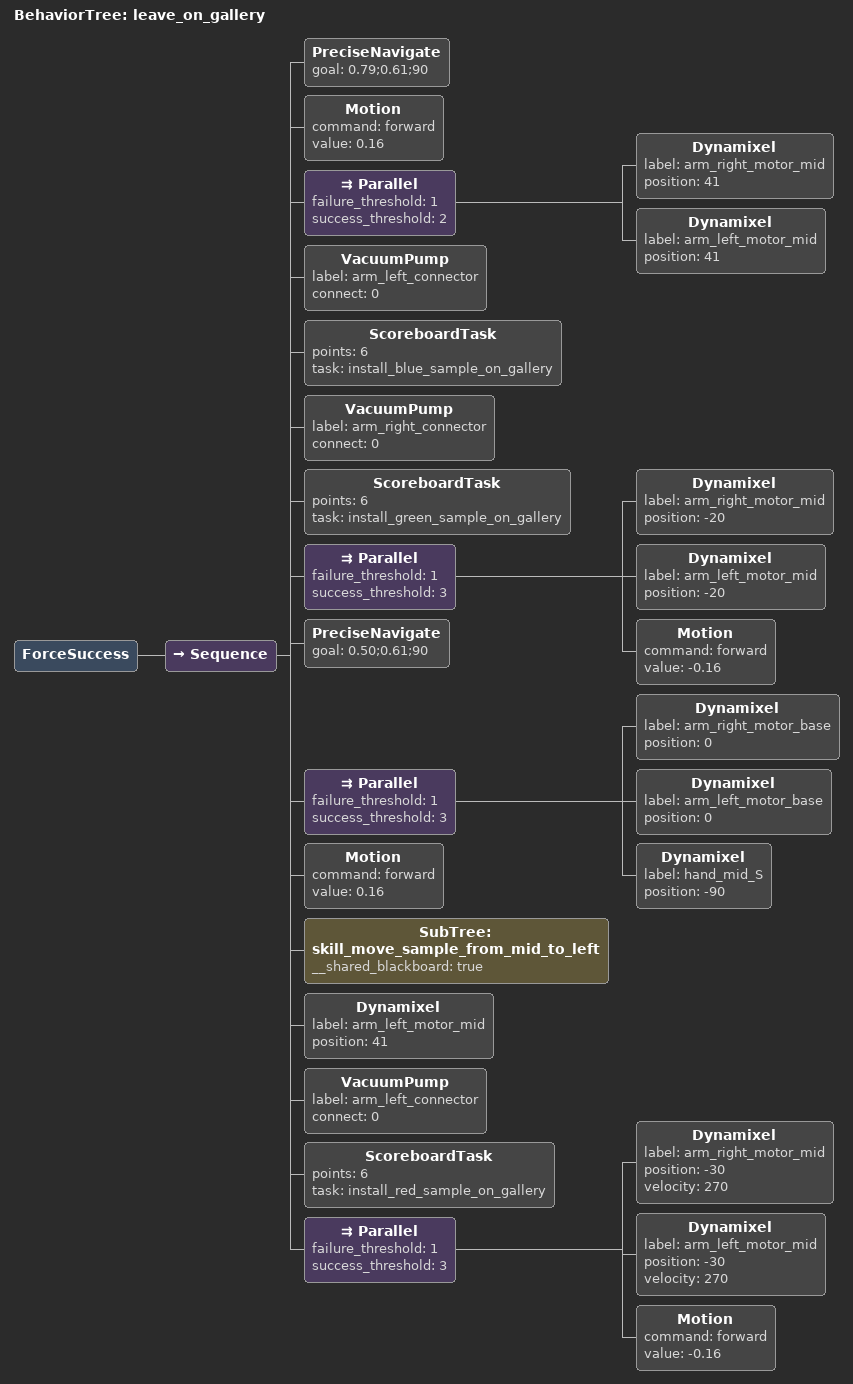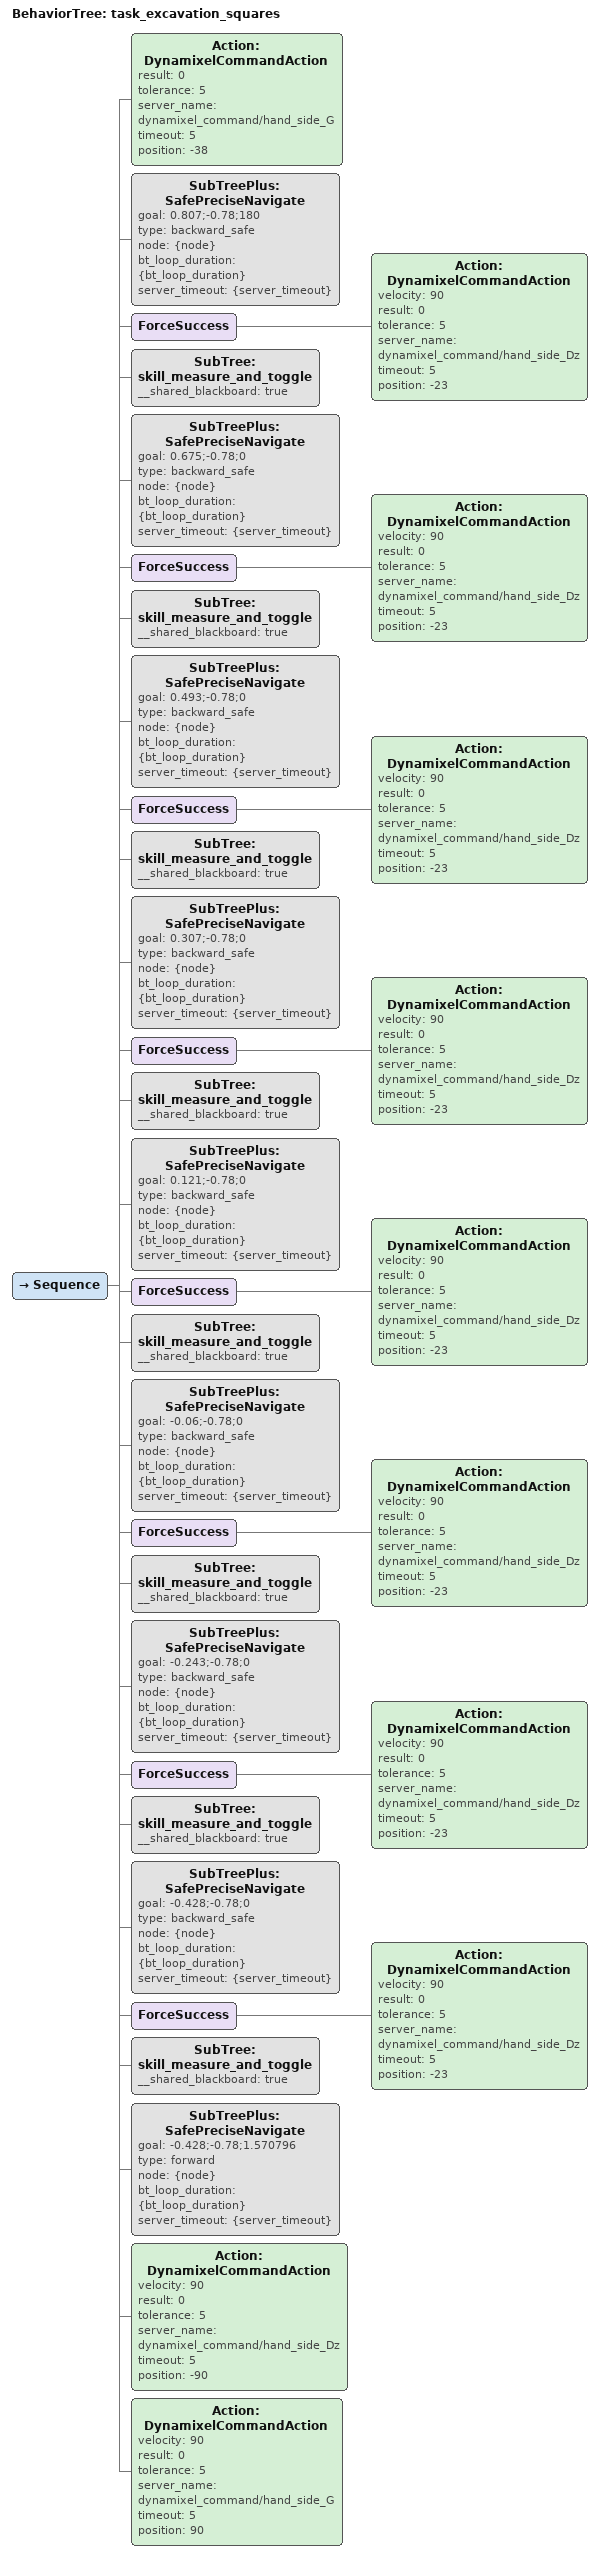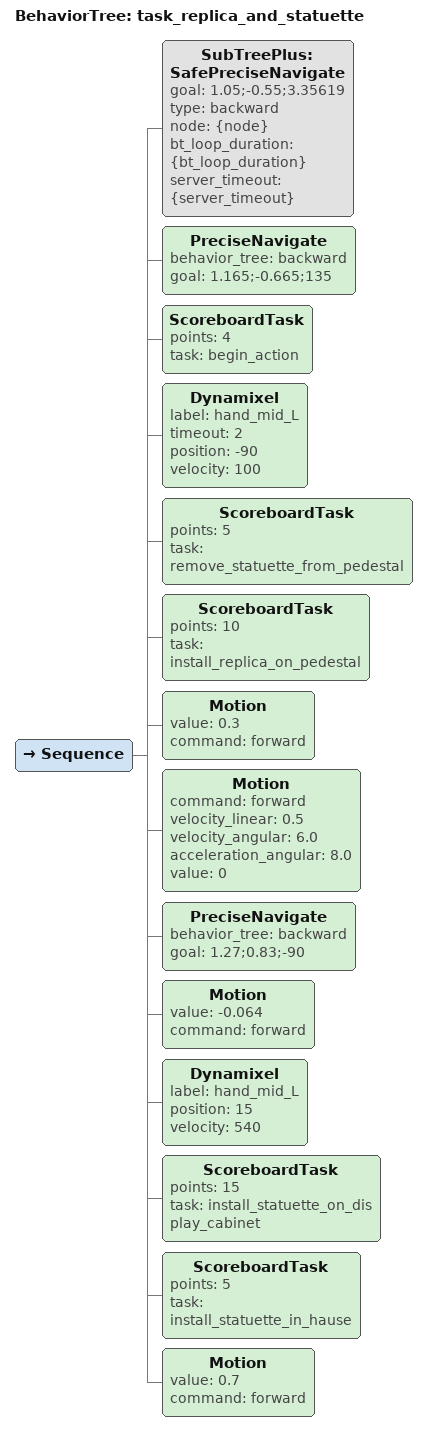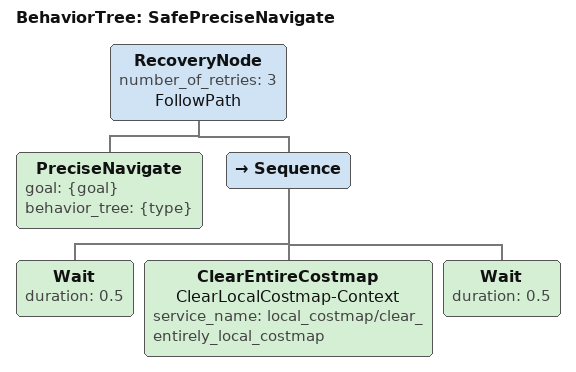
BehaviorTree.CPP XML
<BehaviorTree ID="leave_on_gallery">
    <ForceSuccess>
        <Sequence>
            <PreciseNavigate goal="0.79;0.61;90"/>
            <Motion command="forward" value="0.16"/>
            <Parallel failure_threshold="1" success_threshold="2">
                <Dynamixel label="arm_right_motor_mid" position="41"/>
                <Dynamixel label="arm_left_motor_mid" position="41"/>
            </Parallel>
            <VacuumPump label="arm_left_connector" connect="0"/>
             <ScoreboardTask points="6" task="install_blue_sample_on_gallery"/>
            <VacuumPump label="arm_right_connector" connect="0"/>
             <ScoreboardTask points="6" task="install_green_sample_on_gallery"/>
            <Parallel failure_threshold="1" success_threshold="3">
                <Dynamixel label="arm_right_motor_mid" position="-20"/>
                <Dynamixel label="arm_left_motor_mid" position="-20"/>
                <Motion command="forward" value="-0.16"/>
            </Parallel>

            <!-- Leave red pack ////////// -->
            <PreciseNavigate goal="0.50;0.61;90"/>
            <Parallel failure_threshold="1" success_threshold="3">
                <Dynamixel label="arm_right_motor_base" position="0"/>
                <Dynamixel label="arm_left_motor_base" position="0"/>
                <Dynamixel label="hand_mid_S" position="-90"/>
            </Parallel>

            <Motion command="forward" value="0.16"/>
            <SubTree ID="skill_move_sample_from_mid_to_left" __shared_blackboard="true"/>
            <Dynamixel label="arm_left_motor_mid" position="41"/>
            <VacuumPump label="arm_left_connector" connect="0"/>
             <ScoreboardTask points="6" task="install_red_sample_on_gallery"/>
            <Parallel failure_threshold="1" success_threshold="3">
                <Dynamixel label="arm_right_motor_mid" position="-30" velocity="270"/>
                <Dynamixel label="arm_left_motor_mid" position="-30" velocity="270"/>
                <Motion command="forward" value="-0.16"/>
            </Parallel>

        </Sequence>
    </ForceSuccess>
</BehaviorTree>

<BehaviorTree ID="task_excavation_squares">
    <Sequence>
        <Action ID="DynamixelCommandAction" result="0" tolerance="5" server_name="dynamixel_command/hand_side_G" timeout="5" position="-38"/>
        <SubTreePlus ID="SafePreciseNavigate" goal="0.807;-0.78;180" type="backward_safe" node="{node}" bt_loop_duration="{bt_loop_duration}" server_timeout="{server_timeout}"/>
        <ForceSuccess>
            <Action velocity="90" ID="DynamixelCommandAction" result="0" tolerance="5" server_name="dynamixel_command/hand_side_Dz" timeout="5" position="-23"/>
        </ForceSuccess>
        <SubTree ID="skill_measure_and_toggle" __shared_blackboard="true"/>
        <SubTreePlus ID="SafePreciseNavigate" goal="0.675;-0.78;0" type="backward_safe" node="{node}" bt_loop_duration="{bt_loop_duration}" server_timeout="{server_timeout}"/>
        <ForceSuccess>
            <Action velocity="90" ID="DynamixelCommandAction" result="0" tolerance="5" server_name="dynamixel_command/hand_side_Dz" timeout="5" position="-23"/>
        </ForceSuccess>
        <SubTree ID="skill_measure_and_toggle" __shared_blackboard="true"/>
        <SubTreePlus ID="SafePreciseNavigate" goal="0.493;-0.78;0" type="backward_safe" node="{node}" bt_loop_duration="{bt_loop_duration}" server_timeout="{server_timeout}"/>
        <ForceSuccess>
            <Action velocity="90" ID="DynamixelCommandAction" result="0" tolerance="5" server_name="dynamixel_command/hand_side_Dz" timeout="5" position="-23"/>
        </ForceSuccess>
        <SubTree ID="skill_measure_and_toggle" __shared_blackboard="true"/>
        <SubTreePlus ID="SafePreciseNavigate" goal="0.307;-0.78;0" type="backward_safe" node="{node}" bt_loop_duration="{bt_loop_duration}" server_timeout="{server_timeout}"/>
        <ForceSuccess>
            <Action velocity="90" ID="DynamixelCommandAction" result="0" tolerance="5" server_name="dynamixel_command/hand_side_Dz" timeout="5" position="-23"/>
        </ForceSuccess>
        <SubTree ID="skill_measure_and_toggle" __shared_blackboard="true"/>
        <SubTreePlus ID="SafePreciseNavigate" goal="0.121;-0.78;0" type="backward_safe" node="{node}" bt_loop_duration="{bt_loop_duration}" server_timeout="{server_timeout}"/>
        <ForceSuccess>
            <Action velocity="90" ID="DynamixelCommandAction" result="0" tolerance="5" server_name="dynamixel_command/hand_side_Dz" timeout="5" position="-23"/>
        </ForceSuccess>
        <SubTree ID="skill_measure_and_toggle" __shared_blackboard="true"/>
        <SubTreePlus ID="SafePreciseNavigate" goal="-0.06;-0.78;0" type="backward_safe" node="{node}" bt_loop_duration="{bt_loop_duration}" server_timeout="{server_timeout}"/>
        <ForceSuccess>
            <Action velocity="90" ID="DynamixelCommandAction" result="0" tolerance="5" server_name="dynamixel_command/hand_side_Dz" timeout="5" position="-23"/>
        </ForceSuccess>
        <SubTree ID="skill_measure_and_toggle" __shared_blackboard="true"/>
        <SubTreePlus ID="SafePreciseNavigate" goal="-0.243;-0.78;0" type="backward_safe" node="{node}" bt_loop_duration="{bt_loop_duration}" server_timeout="{server_timeout}"/>
        <ForceSuccess>
            <Action velocity="90" ID="DynamixelCommandAction" result="0" tolerance="5" server_name="dynamixel_command/hand_side_Dz" timeout="5" position="-23"/>
        </ForceSuccess>
        <SubTree ID="skill_measure_and_toggle" __shared_blackboard="true"/>
        <SubTreePlus ID="SafePreciseNavigate" goal="-0.428;-0.78;0" type="backward_safe" node="{node}" bt_loop_duration="{bt_loop_duration}" server_timeout="{server_timeout}"/>
        <ForceSuccess>
            <Action velocity="90" ID="DynamixelCommandAction" result="0" tolerance="5" server_name="dynamixel_command/hand_side_Dz" timeout="5" position="-23"/>
        </ForceSuccess>
        <SubTree ID="skill_measure_and_toggle" __shared_blackboard="true"/>
        <SubTreePlus ID="SafePreciseNavigate" goal="-0.428;-0.78;1.570796" type="forward" node="{node}" bt_loop_duration="{bt_loop_duration}" server_timeout="{server_timeout}"/>
        <Action velocity="90" ID="DynamixelCommandAction" result="0" tolerance="5" server_name="dynamixel_command/hand_side_Dz" timeout="5" position="-90"/>
        <Action velocity="90" ID="DynamixelCommandAction" result="0" tolerance="5" server_name="dynamixel_command/hand_side_G" timeout="5" position="90"/>
    </Sequence>
</BehaviorTree>

<BehaviorTree ID="task_replica_and_statuette">
    <Sequence>
        <!--Navigate behavior_tree="" goal="1;-0.45;60" /-->
        <SubTreePlus ID="SafePreciseNavigate" goal="1.05;-0.55;3.35619" type="backward" node="{node}" bt_loop_duration="{bt_loop_duration}" server_timeout="{server_timeout}"/>
        <!--PreciseNavigate behavior_tree="backward" goal="1.05;-0.55;135" /-->
        <PreciseNavigate behavior_tree="backward" goal="1.165;-0.665;135"/>
        <ScoreboardTask points="4" task="begin_action"/>
        <Dynamixel label="hand_mid_L" timeout="2" position="-90" velocity="100"/>
        <ScoreboardTask points="5" task="remove_statuette_from_pedestal"/>
        <ScoreboardTask points="10" task="install_replica_on_pedestal"/>
        <Motion value="0.3" command="forward"/>
        <!--Navigate goal="1.25;0.65;-90"/-->
        <Motion command="forward" velocity_linear="0.5" velocity_angular="6.0" acceleration_angular="8.0" value="0"/>
        <PreciseNavigate behavior_tree="backward" goal="1.27;0.83;-90"/>
        <Motion value="-0.064" command="forward"/>
        <Dynamixel label="hand_mid_L" position="15" velocity="540"/>
        <ScoreboardTask points="15" task="install_statuette_on_display_cabinet"/>
        <ScoreboardTask points="5" task="install_statuette_in_hause"/>
        <Motion value="0.7" command="forward"/>
    </Sequence>
</BehaviorTree>

<BehaviorTree ID="SafePreciseNavigate">
    <RecoveryNode number_of_retries="3" name="FollowPath">
        <PreciseNavigate goal="{goal}" behavior_tree="{type}"/>
        <Sequence>
            <Wait duration="0.5"/>
            <ClearEntireCostmap name="ClearLocalCostmap-Context" service_name="local_costmap/clear_entirely_local_costmap"/>
            <Wait duration="0.5"/>
        </Sequence>
    </RecoveryNode>
</BehaviorTree>
